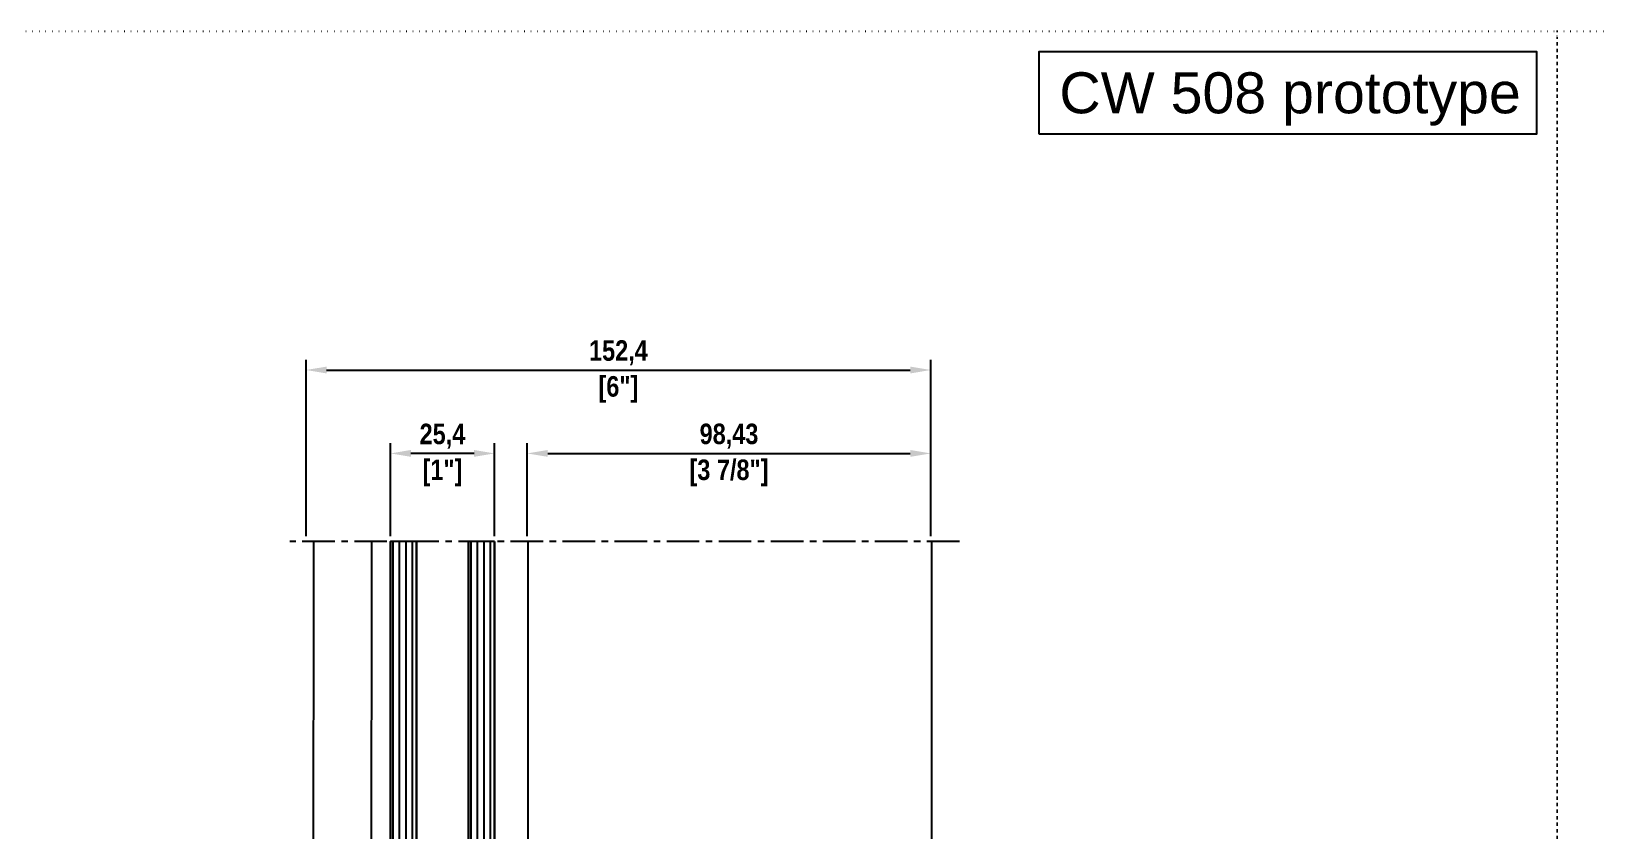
# Model space of a CAD drawing. Header units: millimetres. Extents: x -17234 to -8874, y -2869 to 1211.
# Drawn here: x -12286.6 to -11904.5, y -514 to -319.2 of the extents above; entities that cross this region are included whole.
import ezdxf
from ezdxf.enums import TextEntityAlignment as Align

# ---------------------------------------------------------------- set-up
doc = ezdxf.new("R2010")
doc.units = ezdxf.units.MM
doc.linetypes.add('ACAD_ISO07W100', pattern=[3, 0, -3])
doc.linetypes.add('CENTER', pattern=[50.8, 31.75, -6.35, 6.35, -6.35])
doc.layers.get('Defpoints').update_dxf_attribs({"linetype": 'ACAD_ISO07W100', "true_color": 0x105689})
for name, color, linetype in [('Centerline', 6, 'CENTER'), ('Dim', 5, 'Continuous'), ('Glass', 4, 'Continuous'), ('Profile View', 9, 'Continuous'), ('Text', 2, 'Continuous')]:
    doc.layers.add(name, color=color, linetype=linetype)
doc.styles.get("Standard").update_dxf_attribs({"font": 'arial.ttf'})
doc.styles.add('TXT', font='techb___.ttf')
doc.dimstyles.new('ISO-25$0', dxfattribs={"dimtxt": 2.5, "dimasz": 2.5, "dimexe": 1.25, "dimexo": 0.625, "dimtad": 1, "dimtxsty": 'TXT', "dimcen": 2.5, "dimclrd": 5, "dimclre": 5, "dimclrt": 2, "dimadec": 0, "dimazin": 0, "dimtfac": 1, "dimtmove": 0, "dimatfit": 3, "dimfxl": 1, "dimarcsym": 0})

# ---------------------------------------------------------------- blocks, each defined once
blk = doc.blocks.new('*D60')
at = {"layer": 'Defpoints', "color": 0, "transparency": 16777216}
for p in [(-12067.17, -422.21), (-12165.6, -443.66), (-12067.17, -443.66)]:
    blk.add_point(p, dxfattribs=at)
at = {"layer": 'Dim', "color": 5, "lineweight": -2, "transparency": 16777216}
for p, q in [((-12165.6, -442.41), (-12165.6, -419.71)), ((-12067.17, -442.41), (-12067.17, -419.71)), ((-12160.6, -422.21), (-12072.17, -422.21))]:
    blk.add_line(p, q, dxfattribs=at)
at = {"layer": 'Dim', "color": 5, "transparency": 16777216}
for points in [[(-12160.6, -421.37), (-12160.6, -423.04), (-12165.6, -422.21)], [(-12072.17, -421.37), (-12072.17, -423.04), (-12067.17, -422.21)]]:
    blk.add_solid(points, dxfattribs=at)
at = {"layer": 'Dim', "color": 2, "transparency": 16777216, "char_height": 5, "attachment_point": 5, "style": 'TXT'}
for s, insert in [('98,43', (-12116.39, -418)), ('[3 7/8"]', (-12116.39, -426.95))]:
    blk.add_mtext(s, dxfattribs=dict(at, insert=insert))
blk = doc.blocks.new('*D61')
at = {"layer": 'Defpoints', "color": 0, "transparency": 16777216}
for p in [(-12199, -422.21), (-12199, -443.66), (-12173.6, -443.66)]:
    blk.add_point(p, dxfattribs=at)
at = {"layer": 'Dim', "color": 5, "lineweight": -2, "transparency": 16777216}
for p, q in [((-12199, -442.41), (-12199, -419.71)), ((-12173.6, -442.41), (-12173.6, -419.71)), ((-12178.6, -422.21), (-12194, -422.21))]:
    blk.add_line(p, q, dxfattribs=at)
at = {"layer": 'Dim', "color": 5, "transparency": 16777216}
for points in [[(-12194, -421.37), (-12194, -423.04), (-12199, -422.21)], [(-12178.6, -421.37), (-12178.6, -423.04), (-12173.6, -422.21)]]:
    blk.add_solid(points, dxfattribs=at)
at = {"layer": 'Dim', "color": 2, "transparency": 16777216, "char_height": 5, "attachment_point": 5, "style": 'TXT'}
for s, insert in [('25,4', (-12186.3, -418.02)), ('[1"]', (-12186.3, -426.95))]:
    blk.add_mtext(s, dxfattribs=dict(at, insert=insert))
blk = doc.blocks.new('*D62')
at = {"layer": 'Defpoints', "color": 0, "transparency": 16777216}
for p in [(-12067.17, -401.86), (-12219.57, -443.66), (-12067.17, -443.66)]:
    blk.add_point(p, dxfattribs=at)
at = {"layer": 'Dim', "color": 5, "lineweight": -2, "transparency": 16777216}
for p, q in [((-12219.57, -442.41), (-12219.57, -399.36)), ((-12067.17, -442.41), (-12067.17, -399.36)), ((-12214.57, -401.86), (-12072.17, -401.86))]:
    blk.add_line(p, q, dxfattribs=at)
at = {"layer": 'Dim', "color": 5, "transparency": 16777216}
for points in [[(-12214.57, -401.03), (-12214.57, -402.7), (-12219.57, -401.86)], [(-12072.17, -401.03), (-12072.17, -402.7), (-12067.17, -401.86)]]:
    blk.add_solid(points, dxfattribs=at)
at = {"layer": 'Dim', "color": 2, "transparency": 16777216, "char_height": 5, "attachment_point": 5, "style": 'TXT'}
for s, insert in [('152,4', (-12143.37, -397.67)), ('[6"]', (-12143.37, -406.61))]:
    blk.add_mtext(s, dxfattribs=dict(at, insert=insert))
blk = doc.blocks.new('*U81')
at = {"layer": 'Glass', "ltscale": 0.5}
h = blk.add_hatch(dxfattribs=at)
h.set_pattern_fill('ANSI31', color=5, scale=0.5, angle=45)
h.set_pattern_definition([(90, (0, 112.6029), (-1.5875, 3e-16), [])])
h.paths.add_polyline_path([(0, 187.6), (6.35, 187.6), (6.35, 0), (0, 0)])
h.paths.add_polyline_path([(25.4, 0), (19.05, 0), (19.05, 187.6), (25.4, 187.6)])
at = {"layer": 'Glass'}
h = blk.add_hatch(dxfattribs=at)
h.set_pattern_fill('DOTS', color=9, scale=0.5)
h.set_pattern_definition([(0, (-1613.78865, -1630.7913), (0.396875, 0.79375), [0, -0.79375])])
h.paths.add_polyline_path([(17.05, 4.2), (8.35, 4.2, -0.414214), (6.35, 6.2), (6.35, 0, -0.20587), (19.05, 0), (19.05, 6.2, -0.414214)])
at = {"layer": 'Defpoints', "linetype": 'ByBlock', "ltscale": 0.5}
for points in [[(0, 187.6), (6.35, 187.6), (6.35, 0), (0, 0)], [(25.4, 0), (19.05, 0), (19.05, 187.6), (25.4, 187.6)]]:
    blk.add_lwpolyline(points, close=True, dxfattribs=at)
at = {"layer": 'Glass'}
for points in [[(0, 187.6), (0, 0), (6.35, 0), (6.35, 187.6)], [(19.05, 187.6), (19.05, 0), (25.4, 0), (25.4, 187.6)]]:
    blk.add_lwpolyline(points, dxfattribs=at)
at = {"layer": 'Glass', "color": 3}
for points in [[(19.05, 6.2), (19.05, 11, 0.414214), (17.05, 13), (8.35, 13, 0.414214), (6.35, 11), (6.35, 6.2, 0.414214), (8.35, 4.2), (17.05, 4.2, 0.414214)], [(18.05, 6.2), (18.05, 11, 0.414214), (17.05, 12), (8.35, 12, 0.414214), (7.35, 11), (7.35, 6.2, 0.414214), (8.35, 5.2), (17.05, 5.2, 0.414214)]]:
    blk.add_lwpolyline(points, format="xyb", close=True, dxfattribs=at)
at = {"layer": 'Glass', "color": 9}
for points in [[(7.64, 5.49), (17.76, 11.71)], [(7.64, 11.71), (17.86, 5.62)]]:
    blk.add_lwpolyline(points, dxfattribs=at)
blk.add_lwpolyline([(6.35, 0, -0.20587), (19.05, 0), (19.05, 6.2, -0.414214), (17.05, 4.2), (8.35, 4.2, -0.414214), (6.35, 6.2)], format="xyb", close=True, dxfattribs=at)

msp = doc.modelspace()

# ---------------------------------------------------------------- linework, layer by layer
at = {"layer": 'Centerline', "ltscale": 0.25}
msp.add_lwpolyline([(-12060.15, -443.661), (-12223.55, -443.661)], dxfattribs=at)
at = {"layer": 'Defpoints', "color": 1, "ltscale": 0.5}
for points in [[(-12294.331, -319.239), (-11914.331, -319.239), (-11914.331, -829.239), (-12294.331, -829.239), (-12294.331, -319.239)], [(-11914.331, -319.239), (-11534.331, -319.239), (-11534.331, -829.239), (-11914.331, -829.239), (-11914.331, -319.239)]]:
    msp.add_lwpolyline(points, dxfattribs=at)
at = {"layer": 'Profile View', "ltscale": 0.5}
for points in [[(-12217.787, -443.661), (-12217.956, -618.064), (-12203.669, -618.064), (-12203.5, -443.661)], [(-12066.975, -443.661), (-12066.975, -520.14), (-12165.4, -618.565), (-12165.4, -443.661)]]:
    msp.add_lwpolyline(points, dxfattribs=at)
at = {"layer": 'Text', "ltscale": 0.5}
msp.add_lwpolyline([(-12040.804, -344.239), (-11919.331, -344.239), (-11919.331, -324.239), (-12040.804, -324.239)], close=True, dxfattribs=at)

# ---------------------------------------------------------------- block references
at = {"layer": 'Glass', "xscale": -1}
msp.add_blockref('*U81', (-12173.6, -631.264), dxfattribs=at)

# ---------------------------------------------------------------- texts
at = {"layer": 'Text', "color": 1, "ltscale": 0.5}
msp.add_text('CW 508 prototype ', height=10, dxfattribs=at).set_placement((-11919.331, -329.239), align=Align.TOP_RIGHT)

# ---------------------------------------------------------------- dimensions: what is measured, and where the dimension line sits
at = {"layer": 'Dim'}
for base, p1, p2, picture, middle in [((-12067.175, -401.863), (-12219.575, -443.661), (-12067.175, -443.661), '*D62', (-12143.375, -401.863)), ((-12199, -422.207), (-12173.6, -443.661), (-12199, -443.661), '*D61', (-12186.3, -422.207)), ((-12067.174801289, -422.20651739), (-12165.599801289, -443.661414883), (-12067.174801289, -443.661414883), '*D60', (-12116.387301289, -422.20651739))]:
    dim = msp.add_linear_dim(base=base, p1=p1, p2=p2, dimstyle='ISO-25$0', override={"dimscale": 2, "dimpost": '\\X'}, dxfattribs=at)
    dim.commit()
    dim.dimension.update_dxf_attribs({"geometry": picture, "text_midpoint": middle})

doc.saveas('drawing.dxf')
